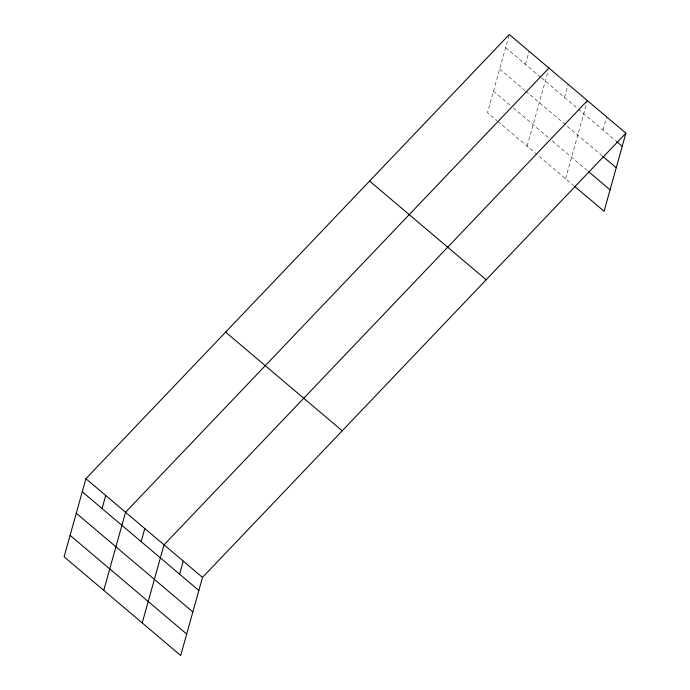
<?xml version="1.0" encoding="UTF-8"?>
<svg xmlns="http://www.w3.org/2000/svg" width="690" height="690" viewBox="0 0 690 690"><rect width="100%" height="100%" fill="white"/><g stroke="black" fill="none" stroke-linecap="round" stroke-linejoin="round"><path stroke-width="0.52" stroke-dasharray="3.45 2.59" d="M509.03 35.509L487.502 112.608L497.016 120.664M525.47 64.368L529.127 51.276M527.134 146.168L547.826 72.079M564.532 97.428L568.181 84.344M565.61 178.736L587.423 100.628M603 129.996L606.657 116.912M505.658 47.584L540.537 77.116M541.331 77.789L615.825 140.855M499.664 69.043L525.03 90.519M525.823 91.192L601.818 155.526M493.488 91.149L510.928 105.915M513.308 107.933L550.758 139.639M552.362 140.993L587.63 170.844M497.809 121.337L573.623 185.524"/><path stroke-width="1.03" d="M85.914 478.696L64.11 556.804L180.694 655.5L202.498 577.392L625.89 133.196L509.306 34.5L85.914 478.696L202.498 577.392M102.086 508.565L105.734 495.472M103.75 590.364L125.554 512.256L548.947 68.06M141.139 541.624L144.788 528.54M142.218 622.932L164.03 544.824L587.423 100.628M179.607 574.192L183.264 561.108M625.89 133.196L604.086 211.304L574.425 186.197M616.627 141.528L622.242 146.28M602.62 156.207L616.248 167.739M588.432 171.525L610.072 189.845M369.59 181.082L486.174 279.778M225.639 332.114L342.223 430.81M82.265 491.78L198.849 590.476M76.271 513.239L192.855 611.935M70.095 535.345L186.68 634.041"/></g></svg>
